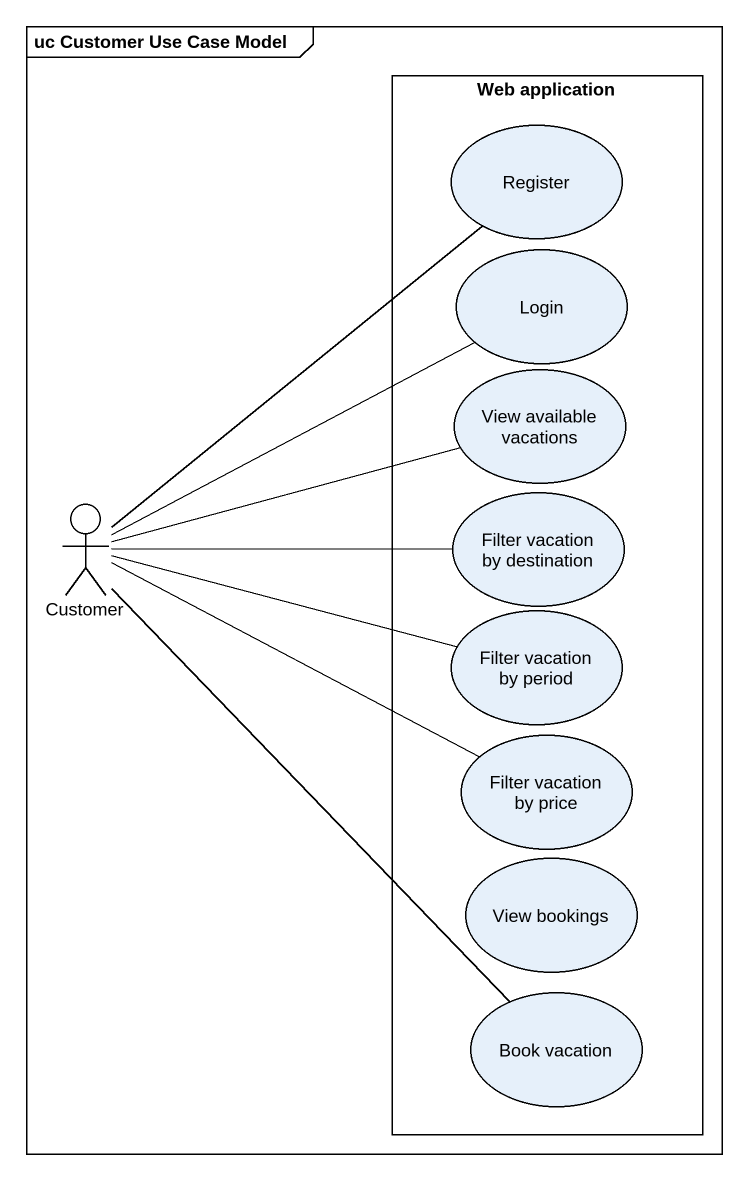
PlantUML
@startuml
mainframe uc Customer Use Case Model
rectangle "Web application" as Web_application {
  usecase Register
  usecase Login
  usecase "View available vacations" as View_available_vacations
  usecase "Filter vacation by destination" as Filter_vacation_by
  usecase "Filter vacation by period" as Filter_vacation_by_period
  usecase "Filter vacation by price" as Filter_vacation_by_price
  usecase "View bookings" as View_bookings
  usecase "Book vacation" as Book_vacation
}
actor Customer
Customer -up- Register
Customer -right- Login
Customer -right- View_available_vacations
Customer -right- Filter_vacation_by
Customer -right- Filter_vacation_by_period
Customer -right- Filter_vacation_by_price
Customer -- Book_vacation
@enduml
